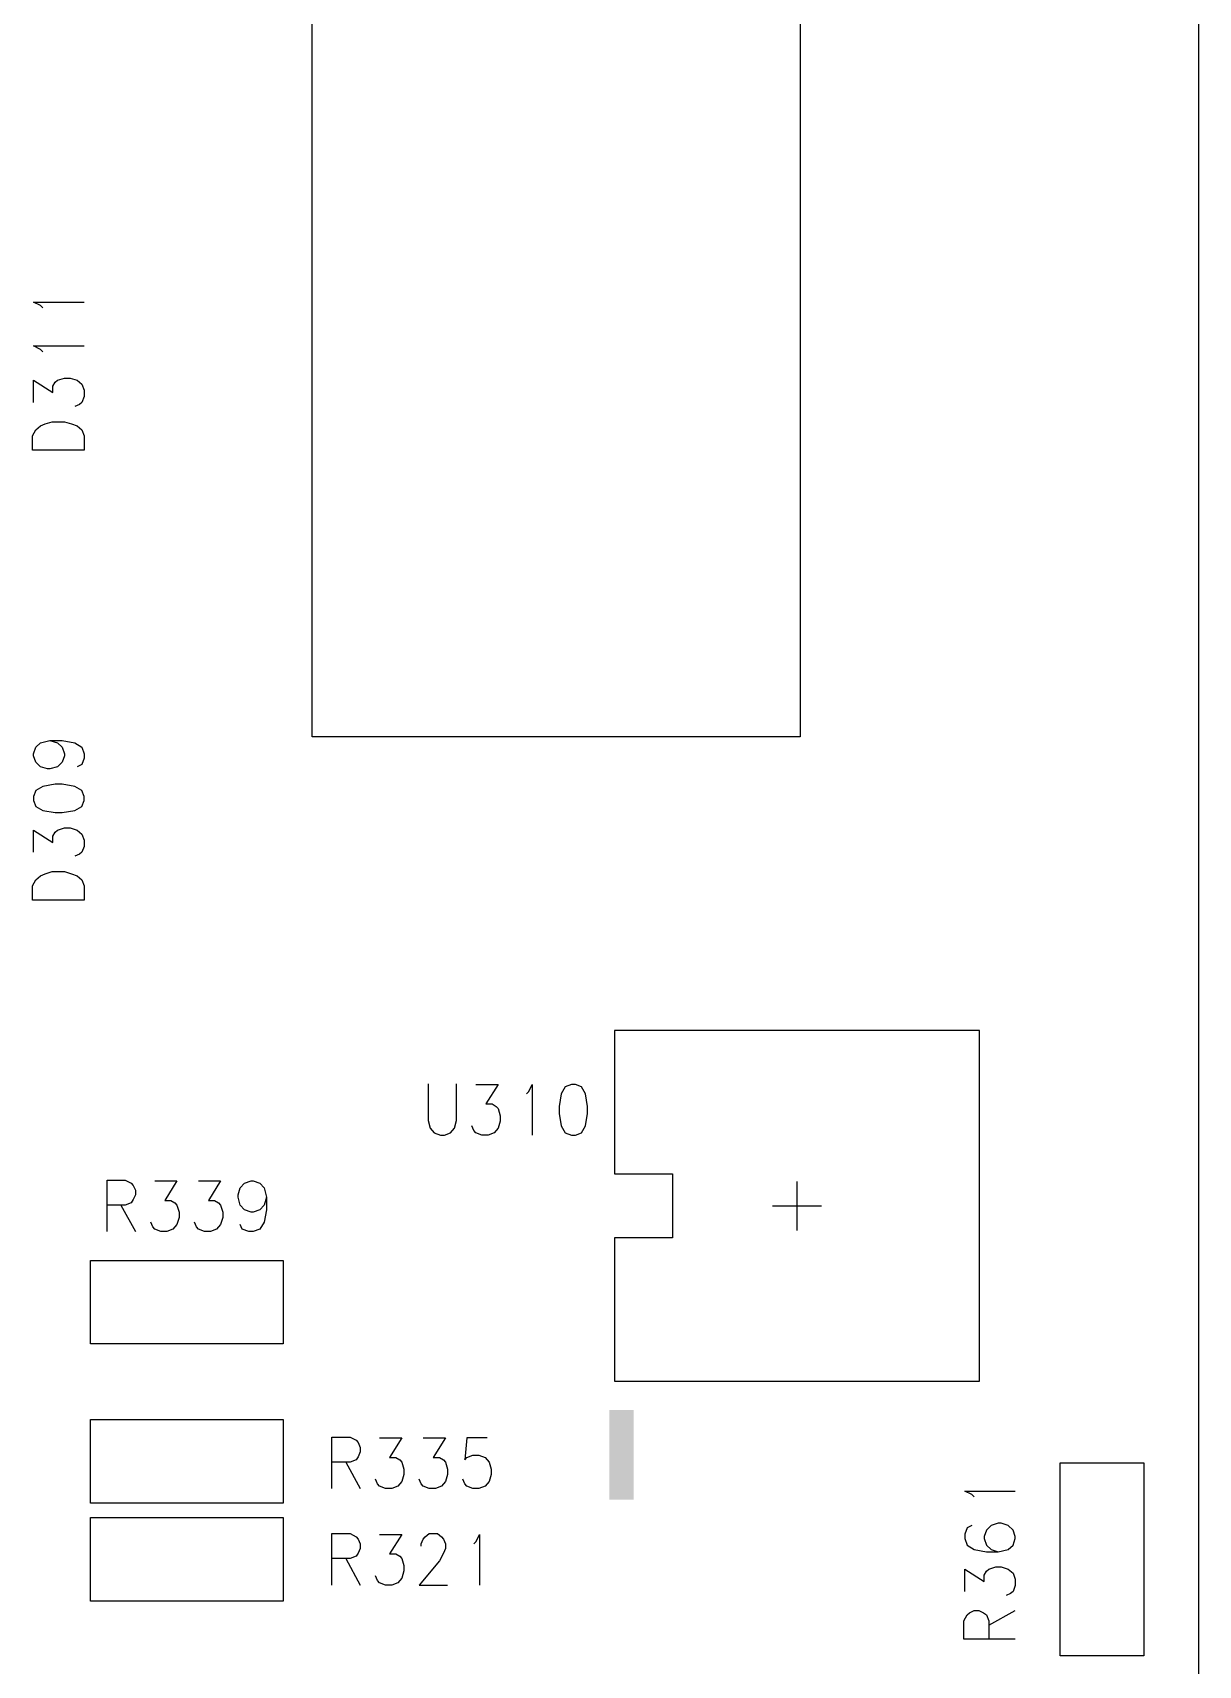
# Model space of a CAD drawing. Extents: x 295 to 953, y 10 to 290.
# Drawn here: x 729.63 to 759.58, y 116.93 to 158.85 of the extents above; entities that cross this region are included whole.
import ezdxf

# ---------------------------------------------------------------- set-up
doc = ezdxf.new("R2010")
doc.units = 0
doc.header["$LTSCALE"] = 5
doc.header["$MEASUREMENT"] = 0
doc.layers.add('13_C-SILK_GBR', color=7, linetype='CONTINUOUS')

msp = doc.modelspace()

# ---------------------------------------------------------------- linework, layer by layer
at = {"layer": '13_C-SILK_GBR'}
for p, q in [((759.578, 241.75), (759.578, 93.25)), ((736.808, 140.77), (736.808, 194.23)), ((749.348, 194.23), (749.348, 140.77)), ((729.83, 151.837), (729.65, 151.924)), ((729.65, 151.924), (730.95, 151.924)), ((729.891, 151.777), (729.83, 151.837)), ((729.83, 150.715), (729.65, 150.802)), ((729.65, 150.802), (730.95, 150.802)), ((729.891, 150.655), (729.83, 150.715)), ((729.65, 149.352), (729.65, 149.921)), ((729.65, 149.921), (730.15, 149.607)), ((730.15, 149.767), (730.211, 149.87)), ((730.15, 149.607), (730.15, 149.767)), ((730.211, 149.87), (730.27, 149.921)), ((730.27, 149.921), (730.45, 149.979)), ((730.45, 149.979), (730.59, 149.979)), ((730.59, 149.979), (730.77, 149.921)), ((730.77, 149.921), (730.891, 149.819)), ((730.891, 149.819), (730.95, 149.665)), ((730.95, 149.665), (730.95, 149.505)), ((730.83, 149.301), (730.711, 149.249)), ((730.891, 149.352), (730.83, 149.301)), ((730.95, 149.505), (730.891, 149.352)), ((729.95, 148.799), (730.13, 148.857)), ((730.13, 148.857), (730.45, 148.857)), ((730.45, 148.857), (730.63, 148.799)), ((729.63, 148.492), (729.709, 148.645)), ((729.63, 148.127), (729.63, 148.492)), ((729.709, 148.645), (729.83, 148.748)), ((729.83, 148.748), (729.95, 148.799)), ((730.63, 148.799), (730.77, 148.748)), ((730.77, 148.748), (730.891, 148.645)), ((730.891, 148.645), (730.95, 148.492)), ((730.95, 148.492), (730.95, 148.127)), ((730.95, 148.127), (729.63, 148.127)), ((729.65, 140.329), (729.709, 140.504)), ((729.709, 140.504), (729.83, 140.615)), ((729.83, 140.615), (730.071, 140.673)), ((730.071, 140.673), (730.27, 140.615)), ((730.071, 140.673), (730.391, 140.673)), ((730.27, 140.615), (730.391, 140.504)), ((730.391, 140.673), (730.711, 140.615)), ((730.391, 140.504), (730.45, 140.329)), ((730.711, 140.615), (730.891, 140.504)), ((730.891, 140.504), (730.95, 140.329)), ((749.348, 140.77), (736.808, 140.77)), ((729.65, 140.278), (729.65, 140.329)), ((729.709, 140.112), (729.65, 140.278)), ((729.83, 139.995), (729.709, 140.112)), ((730.391, 140.112), (730.27, 139.995)), ((730.45, 140.278), (730.391, 140.112)), ((730.45, 140.329), (730.45, 140.278)), ((730.891, 140.052), (730.77, 139.995)), ((730.95, 140.221), (730.891, 140.052)), ((730.95, 140.329), (730.95, 140.221)), ((730.01, 139.943), (729.83, 139.995)), ((730.071, 139.943), (730.01, 139.943)), ((730.27, 139.995), (730.071, 139.943)), ((729.709, 139.391), (729.65, 139.237)), ((729.65, 139.237), (729.65, 139.135)), ((729.891, 139.493), (729.709, 139.391)), ((730.211, 139.551), (729.891, 139.493)), ((730.391, 139.551), (730.211, 139.551)), ((730.711, 139.493), (730.391, 139.551)), ((730.891, 139.391), (730.711, 139.493)), ((730.95, 139.237), (730.891, 139.391)), ((730.95, 139.135), (730.95, 139.237)), ((729.65, 139.135), (729.709, 138.975)), ((729.709, 138.975), (729.891, 138.873)), ((729.891, 138.873), (730.211, 138.821)), ((730.211, 138.821), (730.391, 138.821)), ((730.391, 138.821), (730.711, 138.873)), ((730.711, 138.873), (730.891, 138.975)), ((730.891, 138.975), (730.95, 139.135)), ((729.65, 137.802), (729.65, 138.371)), ((729.65, 138.371), (730.15, 138.057)), ((730.211, 138.32), (730.27, 138.371)), ((730.27, 138.371), (730.45, 138.429)), ((730.45, 138.429), (730.59, 138.429)), ((730.59, 138.429), (730.77, 138.371)), ((730.77, 138.371), (730.891, 138.269)), ((730.15, 138.217), (730.211, 138.32)), ((730.15, 138.057), (730.15, 138.217)), ((730.891, 138.269), (730.95, 138.115)), ((730.95, 137.955), (730.891, 137.802)), ((730.95, 138.115), (730.95, 137.955)), ((730.83, 137.751), (730.711, 137.699)), ((730.891, 137.802), (730.83, 137.751)), ((729.63, 136.942), (729.709, 137.095)), ((729.709, 137.095), (729.83, 137.198)), ((729.83, 137.198), (729.95, 137.249)), ((729.95, 137.249), (730.13, 137.307)), ((730.13, 137.307), (730.45, 137.307)), ((730.45, 137.307), (730.63, 137.249)), ((730.63, 137.249), (730.77, 137.198)), ((730.77, 137.198), (730.891, 137.095)), ((730.891, 137.095), (730.95, 136.942)), ((729.63, 136.577), (729.63, 136.942)), ((730.95, 136.942), (730.95, 136.577)), ((730.95, 136.577), (729.63, 136.577)), ((753.951, 133.228), (744.579, 133.228)), ((744.579, 133.228), (744.579, 129.55)), ((753.951, 124.222), (753.951, 133.228)), ((739.792, 131.86), (739.792, 130.92)), ((740.522, 130.92), (740.522, 131.86)), ((741.017, 131.84), (741.586, 131.84)), ((741.586, 131.84), (741.272, 131.34)), ((742.32, 131.599), (742.38, 131.66)), ((742.38, 131.66), (742.467, 131.84)), ((742.467, 131.84), (742.467, 130.54)), ((743.312, 131.781), (743.21, 131.599)), ((743.472, 131.84), (743.312, 131.781)), ((743.574, 131.84), (743.472, 131.84)), ((743.728, 131.781), (743.574, 131.84)), ((743.83, 131.599), (743.728, 131.781)), ((741.272, 131.34), (741.433, 131.34)), ((741.433, 131.34), (741.535, 131.279)), ((741.535, 131.279), (741.586, 131.22)), ((741.586, 131.22), (741.644, 131.04)), ((743.21, 131.599), (743.158, 131.279)), ((743.158, 131.279), (743.158, 131.099)), ((743.888, 131.279), (743.83, 131.599)), ((743.888, 131.099), (743.888, 131.279)), ((739.792, 130.92), (739.844, 130.72)), ((740.464, 130.72), (740.522, 130.92)), ((741.644, 130.9), (741.586, 130.72)), ((741.644, 131.04), (741.644, 130.9)), ((743.158, 131.099), (743.21, 130.779)), ((743.83, 130.779), (743.888, 131.099)), ((739.844, 130.72), (739.946, 130.599)), ((739.946, 130.599), (740.106, 130.54)), ((740.106, 130.54), (740.208, 130.54)), ((740.208, 130.54), (740.362, 130.599)), ((740.362, 130.599), (740.464, 130.72)), ((740.966, 130.66), (740.914, 130.779)), ((741.017, 130.599), (740.966, 130.66)), ((741.17, 130.54), (741.017, 130.599)), ((741.33, 130.54), (741.17, 130.54)), ((741.484, 130.599), (741.33, 130.54)), ((741.586, 130.72), (741.484, 130.599)), ((743.21, 130.779), (743.312, 130.599)), ((743.312, 130.599), (743.472, 130.54)), ((743.472, 130.54), (743.574, 130.54)), ((743.574, 130.54), (743.728, 130.599)), ((743.728, 130.599), (743.83, 130.779)), ((744.579, 129.55), (746.064, 129.55)), ((746.064, 129.55), (746.064, 127.9)), ((731.542, 128.065), (731.542, 129.385)), ((731.542, 129.385), (732.009, 129.385)), ((732.009, 129.385), (732.163, 129.306)), ((732.163, 129.306), (732.214, 129.245)), ((732.214, 129.245), (732.272, 129.124)), ((732.272, 129.124), (732.272, 129.006)), ((732.767, 129.365), (733.336, 129.365)), ((733.336, 129.365), (733.022, 128.865)), ((733.889, 129.365), (734.458, 129.365)), ((734.458, 129.365), (734.144, 128.865)), ((734.908, 129.006), (734.96, 129.185)), ((734.96, 129.185), (735.077, 129.306)), ((735.077, 129.306), (735.243, 129.365)), ((735.243, 129.365), (735.295, 129.365)), ((735.295, 129.365), (735.469, 129.306)), ((735.469, 129.306), (735.58, 129.185)), ((735.58, 129.185), (735.638, 128.944)), ((749.265, 129.354), (749.265, 128.096)), ((732.009, 128.745), (731.542, 128.745)), ((731.9, 128.745), (732.272, 128.065)), ((732.163, 128.804), (732.009, 128.745)), ((732.214, 128.885), (732.163, 128.804)), ((732.272, 129.006), (732.214, 128.885)), ((733.022, 128.865), (733.183, 128.865)), ((733.183, 128.865), (733.285, 128.804)), ((733.285, 128.804), (733.336, 128.745)), ((733.336, 128.745), (733.394, 128.565)), ((734.144, 128.865), (734.305, 128.865)), ((734.305, 128.865), (734.407, 128.804)), ((734.407, 128.804), (734.458, 128.745)), ((734.458, 128.745), (734.516, 128.565)), ((734.908, 128.944), (734.908, 129.006)), ((734.96, 128.745), (734.908, 128.944)), ((735.077, 128.624), (734.96, 128.745)), ((735.58, 128.745), (735.469, 128.624)), ((735.638, 128.944), (735.58, 128.745)), ((735.638, 128.944), (735.638, 128.624)), ((748.636, 128.725), (749.894, 128.725)), ((732.716, 128.185), (732.664, 128.304)), ((733.394, 128.425), (733.336, 128.245)), ((733.394, 128.565), (733.394, 128.425)), ((733.838, 128.185), (733.786, 128.304)), ((734.516, 128.425), (734.458, 128.245)), ((734.516, 128.565), (734.516, 128.425)), ((735.243, 128.565), (735.077, 128.624)), ((735.295, 128.565), (735.243, 128.565)), ((735.469, 128.624), (735.295, 128.565)), ((735.58, 128.304), (735.469, 128.124)), ((735.638, 128.624), (735.58, 128.304)), ((732.767, 128.124), (732.716, 128.185)), ((732.92, 128.065), (732.767, 128.124)), ((733.08, 128.065), (732.92, 128.065)), ((733.234, 128.124), (733.08, 128.065)), ((733.336, 128.245), (733.234, 128.124)), ((733.889, 128.124), (733.838, 128.185)), ((734.042, 128.065), (733.889, 128.124)), ((734.202, 128.065), (734.042, 128.065)), ((734.356, 128.124), (734.202, 128.065)), ((734.458, 128.245), (734.356, 128.124)), ((735.017, 128.124), (734.96, 128.245)), ((735.186, 128.065), (735.017, 128.124)), ((735.295, 128.065), (735.186, 128.065)), ((735.469, 128.124), (735.295, 128.065)), ((746.064, 127.9), (744.579, 127.9)), ((744.579, 127.9), (744.579, 124.222)), ((731.115, 125.178), (731.115, 127.323)), ((731.115, 127.323), (736.065, 127.323)), ((736.065, 127.323), (736.065, 125.178)), ((736.065, 125.178), (731.115, 125.178)), ((744.579, 124.222), (753.951, 124.222)), ((731.115, 123.237), (736.065, 123.237)), ((731.115, 121.092), (731.115, 123.237)), ((736.065, 123.237), (736.065, 121.092)), ((737.317, 121.465), (737.317, 122.785)), ((737.317, 122.785), (737.784, 122.785)), ((737.784, 122.785), (737.938, 122.706)), ((737.938, 122.706), (737.989, 122.645)), ((737.989, 122.645), (738.047, 122.524)), ((738.047, 122.406), (737.989, 122.285)), ((738.047, 122.524), (738.047, 122.406)), ((738.542, 122.765), (739.111, 122.765)), ((739.111, 122.765), (738.797, 122.265)), ((739.664, 122.765), (740.233, 122.765)), ((740.233, 122.765), (739.919, 122.265)), ((740.786, 122.765), (740.735, 122.204)), ((741.304, 122.765), (740.786, 122.765)), ((737.784, 122.145), (737.317, 122.145)), ((737.675, 122.145), (738.047, 121.465)), ((737.938, 122.204), (737.784, 122.145)), ((737.989, 122.285), (737.938, 122.204)), ((738.797, 122.265), (738.958, 122.265)), ((738.958, 122.265), (739.06, 122.204)), ((739.06, 122.204), (739.111, 122.145)), ((739.111, 122.145), (739.169, 121.965)), ((739.919, 122.265), (740.08, 122.265)), ((740.08, 122.265), (740.182, 122.204)), ((740.182, 122.204), (740.233, 122.145)), ((740.233, 122.145), (740.291, 121.965)), ((740.735, 122.204), (740.786, 122.265)), ((740.786, 122.265), (740.939, 122.325)), ((740.939, 122.325), (741.093, 122.325)), ((741.093, 122.325), (741.253, 122.265)), ((741.253, 122.265), (741.355, 122.145)), ((741.355, 122.145), (741.413, 121.965)), ((756.03, 117.175), (756.03, 122.125)), ((756.03, 122.125), (758.175, 122.125)), ((758.175, 122.125), (758.175, 117.175)), ((738.491, 121.585), (738.439, 121.704)), ((738.542, 121.524), (738.491, 121.585)), ((739.111, 121.645), (739.009, 121.524)), ((739.169, 121.825), (739.111, 121.645)), ((739.169, 121.965), (739.169, 121.825)), ((739.613, 121.585), (739.561, 121.704)), ((739.664, 121.524), (739.613, 121.585)), ((740.233, 121.645), (740.131, 121.524)), ((740.291, 121.825), (740.233, 121.645)), ((740.291, 121.965), (740.291, 121.825)), ((740.735, 121.585), (740.683, 121.704)), ((740.786, 121.524), (740.735, 121.585)), ((741.355, 121.645), (741.253, 121.524)), ((741.413, 121.825), (741.355, 121.645)), ((741.413, 121.965), (741.413, 121.825)), ((738.695, 121.465), (738.542, 121.524)), ((738.855, 121.465), (738.695, 121.465)), ((739.009, 121.524), (738.855, 121.465)), ((739.817, 121.465), (739.664, 121.524)), ((739.977, 121.465), (739.817, 121.465)), ((740.131, 121.524), (739.977, 121.465)), ((740.939, 121.465), (740.786, 121.524)), ((741.093, 121.465), (740.939, 121.465)), ((741.253, 121.524), (741.093, 121.465)), ((753.755, 121.312), (753.575, 121.399)), ((753.575, 121.399), (754.875, 121.399)), ((753.816, 121.252), (753.755, 121.312)), ((736.065, 121.092), (731.115, 121.092)), ((731.115, 120.723), (736.065, 120.723)), ((731.115, 118.578), (731.115, 120.723)), ((736.065, 120.723), (736.065, 118.578)), ((737.317, 118.99), (737.317, 120.31)), ((737.317, 120.31), (737.784, 120.31)), ((737.784, 120.31), (737.938, 120.231)), ((739.715, 120.231), (739.817, 120.31)), ((739.817, 120.31), (740.028, 120.31)), ((740.028, 120.31), (740.131, 120.231)), ((753.634, 120.459), (753.575, 120.292)), ((753.755, 120.518), (753.634, 120.459)), ((754.136, 120.401), (754.075, 120.232)), ((754.255, 120.518), (754.136, 120.401)), ((754.435, 120.576), (754.255, 120.518)), ((754.515, 120.576), (754.435, 120.576)), ((754.695, 120.518), (754.515, 120.576)), ((754.816, 120.401), (754.695, 120.518)), ((754.875, 120.232), (754.816, 120.401)), ((737.938, 120.231), (737.989, 120.17)), ((737.989, 120.17), (738.047, 120.049)), ((738.047, 119.931), (737.989, 119.81)), ((738.047, 120.049), (738.047, 119.931)), ((738.542, 120.29), (739.111, 120.29)), ((739.111, 120.29), (738.797, 119.79)), ((739.613, 120.049), (739.664, 120.17)), ((739.613, 119.99), (739.613, 120.049)), ((739.664, 120.17), (739.715, 120.231)), ((740.131, 120.231), (740.182, 120.17)), ((740.182, 120.17), (740.233, 120.049)), ((740.233, 119.931), (740.182, 119.81)), ((740.233, 120.049), (740.233, 119.931)), ((740.967, 120.049), (741.027, 120.11)), ((741.027, 120.11), (741.114, 120.29)), ((741.114, 120.29), (741.114, 118.99)), ((753.575, 120.292), (753.575, 120.181)), ((753.575, 120.181), (753.634, 120.015)), ((753.634, 120.015), (753.816, 119.898)), ((753.816, 119.898), (754.136, 119.846)), ((754.075, 120.232), (754.075, 120.181)), ((754.075, 120.181), (754.136, 120.015)), ((754.136, 120.015), (754.255, 119.898)), ((754.255, 119.898), (754.435, 119.846)), ((754.435, 119.846), (754.695, 119.898)), ((754.695, 119.898), (754.816, 120.015)), ((754.816, 120.015), (754.875, 120.181)), ((754.875, 120.181), (754.875, 120.232)), ((737.784, 119.67), (737.317, 119.67)), ((737.675, 119.67), (738.047, 118.99)), ((737.938, 119.729), (737.784, 119.67)), ((737.989, 119.81), (737.938, 119.729)), ((738.797, 119.79), (738.958, 119.79)), ((738.958, 119.79), (739.06, 119.729)), ((739.06, 119.729), (739.111, 119.67)), ((739.111, 119.67), (739.169, 119.49)), ((739.169, 119.49), (739.169, 119.35)), ((740.08, 119.61), (739.561, 118.99)), ((740.182, 119.81), (740.08, 119.61)), ((754.136, 119.846), (754.435, 119.846)), ((738.491, 119.11), (738.439, 119.229)), ((738.542, 119.049), (738.491, 119.11)), ((738.695, 118.99), (738.542, 119.049)), ((739.009, 119.049), (738.855, 118.99)), ((739.111, 119.17), (739.009, 119.049)), ((739.169, 119.35), (739.111, 119.17)), ((753.575, 118.827), (753.575, 119.396)), ((753.575, 119.396), (754.075, 119.082)), ((754.075, 119.242), (754.136, 119.345)), ((754.075, 119.082), (754.075, 119.242)), ((754.136, 119.345), (754.195, 119.396)), ((754.195, 119.396), (754.375, 119.454)), ((754.375, 119.454), (754.515, 119.454)), ((754.515, 119.454), (754.695, 119.396)), ((754.695, 119.396), (754.816, 119.294)), ((754.816, 119.294), (754.875, 119.14)), ((754.875, 119.14), (754.875, 118.98)), ((738.855, 118.99), (738.695, 118.99)), ((739.561, 118.99), (740.291, 118.99)), ((754.755, 118.776), (754.636, 118.724)), ((754.816, 118.827), (754.755, 118.776)), ((754.875, 118.98), (754.816, 118.827)), ((736.065, 118.578), (731.115, 118.578)), ((753.555, 118.069), (753.634, 118.223)), ((753.634, 118.223), (753.695, 118.274)), ((753.695, 118.274), (753.816, 118.332)), ((753.816, 118.332), (753.935, 118.332)), ((753.935, 118.332), (754.055, 118.274)), ((754.055, 118.274), (754.136, 118.223)), ((754.136, 118.223), (754.195, 118.069)), ((754.195, 117.96), (754.875, 118.332)), ((753.555, 117.602), (753.555, 118.069)), ((754.195, 118.069), (754.195, 117.602)), ((754.875, 117.602), (753.555, 117.602)), ((758.175, 117.175), (756.03, 117.175))]:
    msp.add_line(p, q, dxfattribs=at)
for points in [[(744.445, 121.181), (744.445, 123.486), (745.074, 121.181), (745.074, 123.486)], [(744.445, 123.486), (744.445, 123.486), (745.074, 123.486), (744.445, 123.486)]]:
    msp.add_solid(points, dxfattribs=at)

doc.saveas('drawing.dxf')
